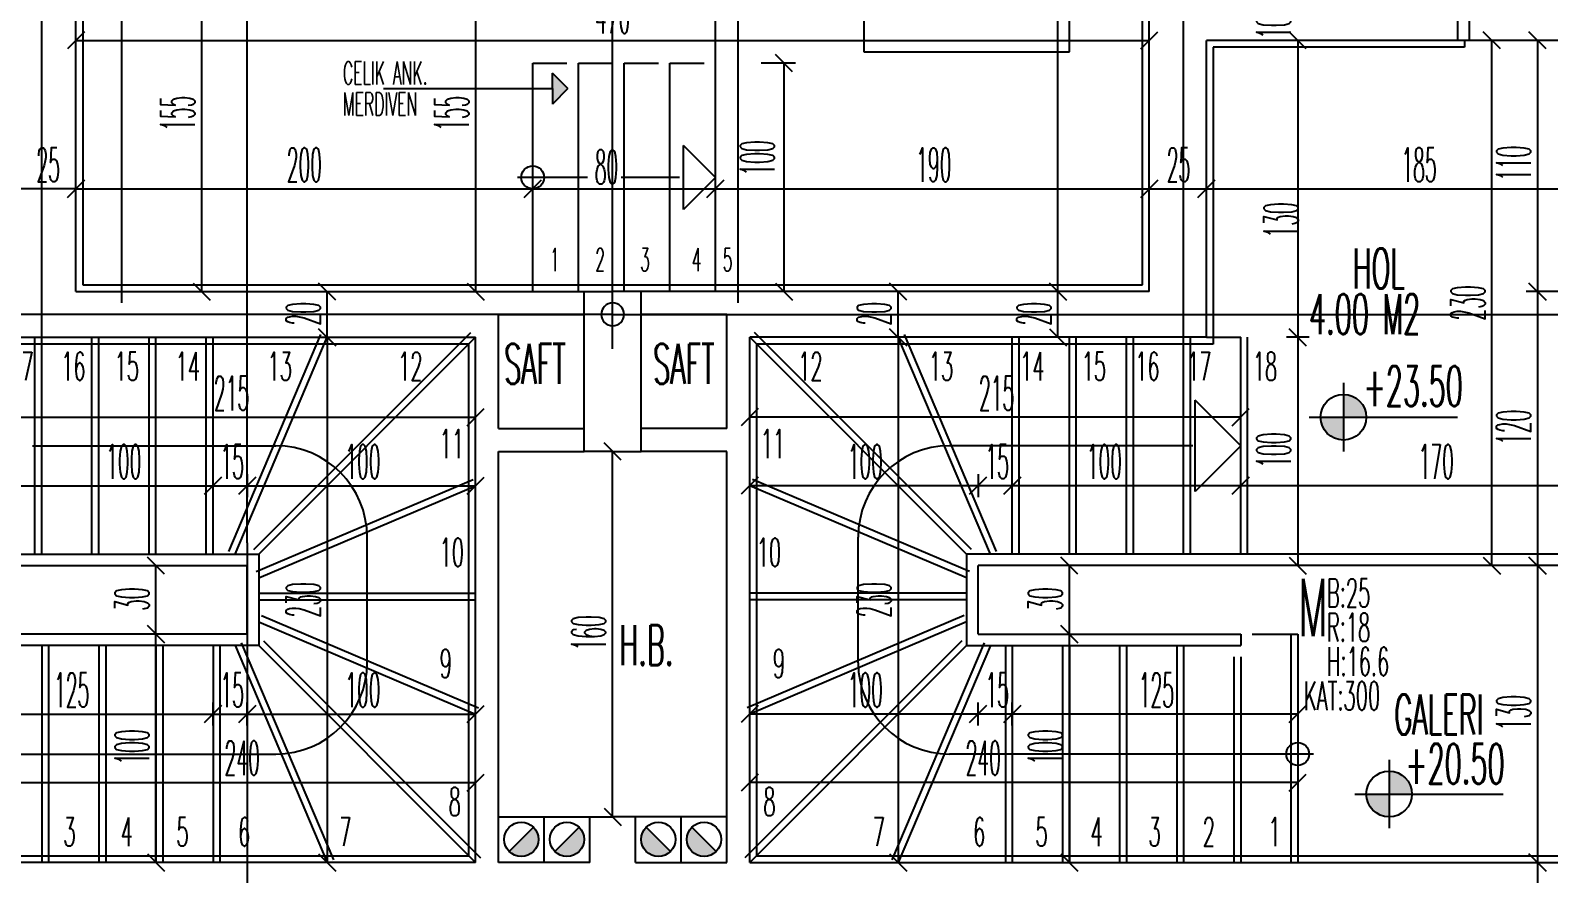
# Model space of a CAD drawing. Extents: x 78 to 306, y -397 to 18.
# Drawn here: x 276.9931 to 277.1261, y -396.6605 to -396.5867 of the extents above; entities that cross this region are included whole.
import ezdxf

# ---------------------------------------------------------------- set-up
doc = ezdxf.new("R2010")
doc.units = 0
doc.header["$LTSCALE"] = 0.5
doc.header["$MEASUREMENT"] = 0
for name, pattern in [('DASHDOT2', [0.5, 0.25, -0.125, 0, -0.125]), ('DASHED', [0.75, 0.5, -0.25]), ('DOT2', [0.125, 0, -0.125])]:
    doc.linetypes.add(name, pattern=pattern)
doc.layers.get('0').update_dxf_attribs({"linetype": 'CONTINUOUS'})
for name, color, linetype in [('AKS', 5, 'DASHDOT2'), ('ASHADE', 7, 'CONTINUOUS'), ('DUVAR', 6, 'CONTINUOUS'), ('IZDUSUM', 2, 'DOT2'), ('KAPI', 1, 'CONTINUOUS'), ('KOLON', 4, 'CONTINUOUS'), ('MERDIVEN', 3, 'CONTINUOUS'), ('OLCU', 31, 'CONTINUOUS'), ('SIVA', 7, 'CONTINUOUS')]:
    doc.layers.add(name, color=color, linetype=linetype)
doc.styles.add('ICMEKAN', font='romans.shx', dxfattribs={"width": 0.55, "height": 0.2})
doc.styles.add('OLCU', font='romans.shx', dxfattribs={"width": 0.6, "height": 0.125})
doc.styles.add('OLCUIC', font='ROMANS.SHX', dxfattribs={"width": 0.4, "height": 0.15})

msp = doc.modelspace()

# ---------------------------------------------------------------- hatches: boundary and pattern name
at = {"layer": 'KAPI', "ltscale": 1.4}
msp.add_hatch(color=256, dxfattribs=at).paths.add_polyline_path([(277.03888, -396.59314), (277.03888, -396.59179), (277.03888, -396.59043), (277.04021, -396.59179)])
at = {"layer": 'MERDIVEN'}
h = msp.add_hatch(color=256, dxfattribs=at)
h.paths.add_polyline_path([(277.10814, -396.61856), (277.10814, -396.62056), (277.11014, -396.62056, 0.414214)])
h.paths.add_polyline_path([(277.10814, -396.62256), (277.10814, -396.62056), (277.10614, -396.62056, 0.414214)])
h = msp.add_hatch(color=256, dxfattribs=at)
h.paths.add_polyline_path([(277.11214, -396.65156), (277.11214, -396.65356), (277.11414, -396.65356, 0.414214)])
h.paths.add_polyline_path([(277.11214, -396.65556), (277.11214, -396.65356), (277.11014, -396.65356, 0.414214)])
for points in [[(277.03508, -396.65859), (277.0372, -396.65647, -0.198912), (277.03764, -396.65753, -0.668179)], [(277.03908, -396.65859), (277.0412, -396.65647, -0.198912), (277.04164, -396.65753, -0.668179)], [(277.0492, -396.65859), (277.04708, -396.65647, 0.198912), (277.04664, -396.65753, 0.668179)], [(277.0532, -396.65859), (277.05108, -396.65647, 0.198912), (277.05064, -396.65753, 0.668179)]]:
    msp.add_hatch(color=256, dxfattribs=at).paths.add_polyline_path(points)

# ---------------------------------------------------------------- linework, layer by layer
at = {"color": 0, "linetype": 'ByBlock'}
for p, q in [((276.99789, -396.58681), (276.99639, -396.58831)), ((277.09039, -396.58831), (277.09189, -396.58681)), ((277.10489, -396.58831), (277.10339, -396.58681)), ((277.10489, -396.58831), (277.10339, -396.58681)), ((277.12189, -396.58831), (277.12039, -396.58681)), ((277.12589, -396.58831), (277.12439, -396.58681)), ((277.05989, -396.59031), (277.05839, -396.58881)), ((276.99789, -396.59981), (276.99639, -396.60131)), ((276.99639, -396.60131), (276.99789, -396.59981)), ((277.03789, -396.59981), (277.03639, -396.60131)), ((277.03639, -396.60131), (277.03789, -396.59981)), ((277.05389, -396.59981), (277.05239, -396.60131)), ((277.05239, -396.60131), (277.05389, -396.59981)), ((277.09039, -396.60131), (277.09189, -396.59981)), ((277.09189, -396.59981), (277.09039, -396.60131)), ((277.09689, -396.59981), (277.09539, -396.60131)), ((277.09539, -396.60131), (277.09689, -396.59981)), ((277.00739, -396.60881), (277.00889, -396.61031)), ((277.01989, -396.61031), (277.01839, -396.60881)), ((277.03139, -396.60881), (277.03289, -396.61031)), ((277.05839, -396.60881), (277.05989, -396.61031)), ((277.06989, -396.61031), (277.06839, -396.60881)), ((277.08239, -396.60881), (277.08389, -396.61031)), ((277.08389, -396.61031), (277.08239, -396.60881)), ((277.12589, -396.61031), (277.12439, -396.60881)), ((277.12439, -396.60881), (277.12589, -396.61031)), ((277.01839, -396.61281), (277.01989, -396.61431)), ((277.01989, -396.61431), (277.01839, -396.61281)), ((277.06839, -396.61281), (277.06989, -396.61431)), ((277.06989, -396.61431), (277.06839, -396.61281)), ((277.08239, -396.61281), (277.08389, -396.61431)), ((277.10489, -396.61431), (277.10339, -396.61281)), ((277.10339, -396.61281), (277.10489, -396.61431)), ((277.03139, -396.62131), (277.03289, -396.61981)), ((277.05689, -396.61981), (277.05539, -396.62131)), ((277.09839, -396.62131), (277.09989, -396.61981)), ((277.04489, -396.62431), (277.04339, -396.62281)), ((277.00989, -396.62581), (277.00839, -396.62731)), ((277.00839, -396.62731), (277.00989, -396.62581)), ((277.01289, -396.62581), (277.01139, -396.62731)), ((277.01139, -396.62731), (277.01289, -396.62581)), ((277.03139, -396.62731), (277.03289, -396.62581)), ((277.05689, -396.62581), (277.05539, -396.62731)), ((277.07539, -396.62731), (277.07689, -396.62581)), ((277.07689, -396.62581), (277.07539, -396.62731)), ((277.07839, -396.62731), (277.07989, -396.62581)), ((277.07989, -396.62581), (277.07839, -396.62731)), ((277.09839, -396.62731), (277.09989, -396.62581)), ((277.09989, -396.62581), (277.09839, -396.62731)), ((277.00489, -396.63431), (277.00339, -396.63281)), ((277.08489, -396.63431), (277.08339, -396.63281)), ((277.10339, -396.63281), (277.10489, -396.63431)), ((277.12039, -396.63281), (277.12189, -396.63431)), ((277.12589, -396.63431), (277.12439, -396.63281)), ((277.12439, -396.63281), (277.12589, -396.63431)), ((277.00339, -396.63881), (277.00489, -396.64031)), ((277.00489, -396.64031), (277.00339, -396.63881)), ((277.08339, -396.63881), (277.08489, -396.64031)), ((277.08489, -396.64031), (277.08339, -396.63881)), ((277.00989, -396.64581), (277.00839, -396.64731)), ((277.00839, -396.64731), (277.00989, -396.64581)), ((277.01289, -396.64581), (277.01139, -396.64731)), ((277.01139, -396.64731), (277.01289, -396.64581)), ((277.03139, -396.64731), (277.03289, -396.64581)), ((277.05689, -396.64581), (277.05539, -396.64731)), ((277.07539, -396.64731), (277.07689, -396.64581)), ((277.07689, -396.64581), (277.07539, -396.64731)), ((277.07839, -396.64731), (277.07989, -396.64581)), ((277.07989, -396.64581), (277.07839, -396.64731)), ((277.10339, -396.64731), (277.10489, -396.64581)), ((277.03139, -396.65331), (277.03289, -396.65181)), ((277.05689, -396.65181), (277.05539, -396.65331)), ((277.10339, -396.65331), (277.10489, -396.65181)), ((277.04339, -396.65481), (277.04489, -396.65631)), ((277.00339, -396.65881), (277.00489, -396.66031)), ((277.01839, -396.65881), (277.01989, -396.66031)), ((277.06839, -396.65881), (277.06989, -396.66031)), ((277.08339, -396.65881), (277.08489, -396.66031)), ((277.12589, -396.66031), (277.12439, -396.65881)), ((277.12439, -396.65881), (277.12589, -396.66031))]:
    msp.add_line(p, q, dxfattribs=at)
at = {"layer": 'AKS'}
for p, q in [((276.99414, -396.83956), (276.99414, -396.35156)), ((277.04414, -396.83956), (277.04414, -396.35156)), ((277.09414, -396.83956), (277.09414, -396.35156)), ((277.00114, -396.83556), (277.00114, -396.35556)), ((277.05514, -396.83556), (277.05514, -396.35556)), ((277.04414, -396.61156), (276.74814, -396.61156)), ((277.04414, -396.61156), (277.34014, -396.61156))]:
    msp.add_line(p, q, dxfattribs=at)
at = {"layer": 'ASHADE'}
for start, end in [(90, 270), (270, 90)]:
    msp.add_arc((277.04414, -396.61156), 0.001, start, end, dxfattribs=at)
at = {"layer": 'DUVAR'}
for p, q in [((276.99714, -396.60956), (276.99714, -396.57956)), ((277.09114, -396.60956), (277.09114, -396.57956)), ((277.11814, -396.58556), (277.11814, -396.58756)), ((277.09614, -396.61356), (277.09614, -396.58756)), ((277.11814, -396.58756), (277.09614, -396.58756)), ((276.99714, -396.60956), (277.04164, -396.60956)), ((277.09114, -396.60956), (277.04664, -396.60956)), ((277.03414, -396.61156), (277.04164, -396.61156)), ((277.03414, -396.62156), (277.03414, -396.61156)), ((277.05414, -396.61156), (277.04664, -396.61156)), ((277.05414, -396.62156), (277.05414, -396.61156)), ((276.99214, -396.61356), (277.03214, -396.61356)), ((277.03214, -396.65956), (277.03214, -396.61356)), ((277.09614, -396.61356), (277.05614, -396.61356)), ((277.05614, -396.65956), (277.05614, -396.61356)), ((277.03414, -396.62156), (277.04164, -396.62156)), ((277.05414, -396.62156), (277.04664, -396.62156)), ((277.03414, -396.65956), (277.03414, -396.62356)), ((277.03414, -396.62356), (277.04164, -396.62356)), ((277.05414, -396.62356), (277.04664, -396.62356)), ((277.05414, -396.65956), (277.05414, -396.62356)), ((277.03414, -396.65556), (277.04414, -396.65556)), ((277.03814, -396.65953), (277.03814, -396.65556)), ((277.04214, -396.65956), (277.04214, -396.65553)), ((277.05414, -396.65556), (277.04414, -396.65556)), ((277.04614, -396.65956), (277.04614, -396.65553)), ((277.05014, -396.65953), (277.05014, -396.65556)), ((277.03214, -396.65956), (276.95514, -396.65956)), ((277.04214, -396.65956), (277.03414, -396.65956)), ((277.04614, -396.65956), (277.05414, -396.65956)), ((277.05614, -396.65956), (277.13314, -396.65956))]:
    msp.add_line(p, q, dxfattribs=at)
at = {"layer": 'IZDUSUM', "ltscale": 0.6}
for p, q in [((277.06614, -396.57056), (277.06614, -396.58856)), ((277.08414, -396.58856), (277.08414, -396.57056)), ((277.06614, -396.58856), (277.08414, -396.58856)), ((277.25814, -396.59256), (277.09614, -396.59256)), ((276.99354, -396.63256), (276.99354, -396.61356)), ((276.99854, -396.63256), (276.99854, -396.61356)), ((277.00354, -396.63256), (277.00354, -396.61356)), ((277.00854, -396.63256), (277.00854, -396.61356)), ((277.01052, -396.63233), (277.01859, -396.61333)), ((277.01272, -396.63214), (277.03172, -396.61314)), ((277.07557, -396.63214), (277.05657, -396.61314)), ((277.07777, -396.63233), (277.0697, -396.61333)), ((277.07974, -396.63256), (277.07974, -396.61356)), ((277.08474, -396.63256), (277.08474, -396.61356)), ((277.08974, -396.63256), (277.08974, -396.61356)), ((277.09474, -396.63256), (277.09474, -396.61356)), ((277.09974, -396.63256), (277.09974, -396.61356)), ((277.01291, -396.63408), (277.03191, -396.62601)), ((277.07538, -396.63408), (277.05638, -396.62601)), ((277.01314, -396.63596), (277.03214, -396.63596)), ((277.07514, -396.63596), (277.05614, -396.63596)), ((277.01338, -396.63793), (277.03238, -396.64601)), ((277.07491, -396.63793), (277.05591, -396.64601)), ((277.01357, -396.64014), (277.03257, -396.65914)), ((277.07472, -396.64014), (277.05572, -396.65914)), ((277.10354, -396.63956), (277.10354, -396.65956)), ((276.99474, -396.64056), (276.99474, -396.65956)), ((276.99974, -396.64056), (276.99974, -396.65956)), ((277.00474, -396.64056), (277.00474, -396.65956)), ((277.00974, -396.64056), (277.00974, -396.65956)), ((277.01162, -396.64033), (277.0197, -396.65933)), ((277.07667, -396.64033), (277.06859, -396.65933)), ((277.07854, -396.64056), (277.07854, -396.65956)), ((277.08354, -396.64056), (277.08354, -396.65956)), ((277.08854, -396.64056), (277.08854, -396.65956)), ((277.09354, -396.64056), (277.09354, -396.65956)), ((277.09854, -396.64156), (277.09854, -396.65956))]:
    msp.add_line(p, q, dxfattribs=at)
at = {"layer": 'KAPI', "linetype": 'DASHED', "ltscale": 0.4}
for q in [(277.01214, -396.43208), (277.01214, -396.76204)]:
    msp.add_line((277.01214, -396.63156), q, dxfattribs=at)
at = {"layer": 'KAPI'}
for p, q in [((277.11914, -396.58556), (277.11914, -396.58756)), ((277.11914, -396.58756), (277.11814, -396.58756)), ((277.13314, -396.58756), (277.11914, -396.58756)), ((277.04195, -396.59956), (277.03581, -396.59956)), ((277.04999, -396.59956), (277.04488, -396.59956)), ((276.99333, -396.62306), (277.01464, -396.62306)), ((277.09496, -396.62306), (277.07364, -396.62306)), ((277.02264, -396.64206), (277.02264, -396.63106)), ((277.06564, -396.64206), (277.06564, -396.63106)), ((277.01214, -396.63956), (276.98914, -396.63956)), ((277.07614, -396.63956), (277.09914, -396.63956)), ((277.09914, -396.63956), (277.09914, -396.64056)), ((277.10014, -396.63956), (277.10414, -396.63956)), ((277.10414, -396.63956), (277.10414, -396.65956)), ((277.01314, -396.64056), (276.98914, -396.64056)), ((276.99414, -396.64056), (276.99414, -396.65956)), ((276.99914, -396.64056), (276.99914, -396.65956)), ((277.00414, -396.64056), (277.00414, -396.65956)), ((277.00914, -396.64056), (277.00914, -396.65956)), ((277.01107, -396.64056), (277.01914, -396.65956)), ((277.07722, -396.64056), (277.06914, -396.65956)), ((277.07514, -396.64056), (277.09914, -396.64056)), ((277.07914, -396.64056), (277.07914, -396.65956)), ((277.08414, -396.64056), (277.08414, -396.65956)), ((277.08914, -396.64056), (277.08914, -396.65956)), ((277.09414, -396.64056), (277.09414, -396.65956)), ((277.09914, -396.64156), (277.09914, -396.65956)), ((276.98278, -396.65006), (277.01464, -396.65006)), ((277.10551, -396.65006), (277.07364, -396.65006))]:
    msp.add_line(p, q, dxfattribs=at)
at = {"layer": 'KAPI', "ltscale": 1.4}
for p, q in [((277.03888, -396.59179), (277.03888, -396.59043)), ((277.04021, -396.59179), (277.03888, -396.59043)), ((277.02408, -396.59179), (277.03888, -396.59179)), ((277.03888, -396.59179), (277.03888, -396.59314)), ((277.04021, -396.59179), (277.03888, -396.59314))]:
    msp.add_line(p, q, dxfattribs=at)
at = {"layer": 'KAPI'}
msp.add_circle((277.10414, -396.65006), 0.001, dxfattribs=at)
for centre, start, end in [((277.01464, -396.63106), 0, 90), ((277.07364, -396.63106), 90, 180), ((277.01464, -396.64206), 270, 0), ((277.07364, -396.64206), 180, 270)]:
    msp.add_arc(centre, 0.008, start, end, dxfattribs=at)
at = {"layer": 'KOLON'}
for p, q in [((277.04164, -396.62356), (277.04164, -396.60956)), ((277.04164, -396.60956), (277.04414, -396.60956)), ((277.04664, -396.60956), (277.04414, -396.60956)), ((277.04664, -396.62356), (277.04664, -396.60956)), ((277.04414, -396.62356), (277.04164, -396.62356)), ((277.04414, -396.62356), (277.04664, -396.62356))]:
    msp.add_line(p, q, dxfattribs=at)
at = {"layer": 'MERDIVEN', "linetype": 'ByBlock'}
for p, q in [((277.05314, -396.60956), (277.05314, -396.54156)), ((277.03714, -396.60956), (277.03714, -396.58956)), ((277.03714, -396.58956), (277.04014, -396.58956)), ((277.04114, -396.60956), (277.04114, -396.58956)), ((277.04114, -396.58956), (277.04414, -396.58956)), ((277.04514, -396.60956), (277.04514, -396.58956)), ((277.04514, -396.58956), (277.04814, -396.58956)), ((277.04914, -396.60956), (277.04914, -396.58956)), ((277.04914, -396.58956), (277.05214, -396.58956)), ((277.05034, -396.60236), (277.05034, -396.59676)), ((277.05314, -396.59956), (277.05034, -396.59676)), ((277.05314, -396.59956), (277.05034, -396.60236))]:
    msp.add_line(p, q, dxfattribs=at)
at = {"layer": 'MERDIVEN'}
for p, q in [((276.99414, -396.63256), (276.99414, -396.61356)), ((276.99914, -396.63256), (276.99914, -396.61356)), ((277.00414, -396.63256), (277.00414, -396.61356)), ((277.00914, -396.63256), (277.00914, -396.61356)), ((277.01107, -396.63256), (277.01914, -396.61356)), ((277.01314, -396.63256), (277.03214, -396.61356)), ((277.07514, -396.63256), (277.05614, -396.61356)), ((277.07722, -396.63256), (277.06914, -396.61356)), ((277.07914, -396.63256), (277.07914, -396.61356)), ((277.08414, -396.63256), (277.08414, -396.61356)), ((277.08914, -396.63256), (277.08914, -396.61356)), ((277.09414, -396.63256), (277.09414, -396.61356)), ((277.09614, -396.61356), (277.09914, -396.61356)), ((277.09914, -396.63256), (277.09914, -396.61356)), ((277.10814, -396.61756), (277.10814, -396.62356)), ((277.10814, -396.61756), (277.10814, -396.62356)), ((277.09514, -396.62706), (277.09514, -396.61906)), ((277.09914, -396.62306), (277.09514, -396.61906)), ((277.10514, -396.62056), (277.11814, -396.62056)), ((277.09914, -396.62306), (277.09514, -396.62706)), ((277.01314, -396.63463), (277.03214, -396.62656)), ((277.07514, -396.63463), (277.05614, -396.62656)), ((276.95514, -396.63256), (277.01314, -396.63256)), ((277.01314, -396.63256), (277.01314, -396.64056)), ((277.07514, -396.63256), (277.07514, -396.64056)), ((277.13314, -396.63256), (277.07514, -396.63256)), ((276.95514, -396.63356), (277.01214, -396.63356)), ((277.01214, -396.63956), (277.01214, -396.63356)), ((277.13314, -396.63356), (277.07614, -396.63356)), ((277.07614, -396.63956), (277.07614, -396.63356)), ((277.01314, -396.63656), (277.03214, -396.63656)), ((277.07514, -396.63656), (277.05614, -396.63656)), ((277.01314, -396.63848), (277.03214, -396.64656)), ((277.07514, -396.63848), (277.05614, -396.64656)), ((277.01314, -396.64056), (277.03214, -396.65956)), ((277.07514, -396.64056), (277.05614, -396.65956)), ((277.11214, -396.65056), (277.11214, -396.65656)), ((277.11214, -396.65056), (277.11214, -396.65656)), ((277.10914, -396.65356), (277.12214, -396.65356)), ((277.10914, -396.65356), (277.12214, -396.65356)), ((277.03508, -396.65859), (277.0372, -396.65647)), ((277.03908, -396.65859), (277.0412, -396.65647)), ((277.0492, -396.65859), (277.04708, -396.65647)), ((277.0532, -396.65859), (277.05108, -396.65647))]:
    msp.add_line(p, q, dxfattribs=at)
at = {"layer": 'MERDIVEN', "linetype": 'ByBlock'}
msp.add_circle((277.03714, -396.59956), 0.001, dxfattribs=at)
at = {"layer": 'MERDIVEN'}
for centre, radius in [((277.10814, -396.62056), 0.002), ((277.10814, -396.62056), 0.002), ((277.11214, -396.65356), 0.002), ((277.11214, -396.65356), 0.002), ((277.03614, -396.65753), 0.0015), ((277.04014, -396.65753), 0.0015), ((277.04814, -396.65753), 0.0015), ((277.05214, -396.65753), 0.0015)]:
    msp.add_circle(centre, radius, dxfattribs=at)
at = {"layer": 'OLCU', "ltscale": 1.4}
for p, q in [((277.08314, -396.60956), (277.08314, -396.54156)), ((277.00814, -396.57856), (277.00814, -396.60956)), ((277.03214, -396.57856), (277.03214, -396.60956)), ((276.99714, -396.58756), (277.09114, -396.58756)), ((277.10414, -396.58756), (277.10414, -396.61356)), ((277.10414, -396.58756), (277.10414, -396.58906)), ((277.12114, -396.63356), (277.12114, -396.58756)), ((277.12514, -396.58756), (277.12514, -396.60956)), ((277.06014, -396.58956), (277.05714, -396.58956)), ((277.05914, -396.58956), (277.05914, -396.60956)), ((276.99714, -396.60056), (276.99214, -396.60056)), ((276.99714, -396.60056), (277.03714, -396.60056)), ((277.03714, -396.60056), (277.05314, -396.60056)), ((277.05314, -396.60056), (277.09114, -396.60056)), ((277.09114, -396.60056), (277.09614, -396.60056)), ((277.09614, -396.60056), (277.13314, -396.60056)), ((277.01914, -396.61356), (277.01914, -396.60956)), ((277.06914, -396.61356), (277.06914, -396.60956)), ((277.08314, -396.61356), (277.08314, -396.60956)), ((277.12714, -396.60956), (277.12414, -396.60956)), ((277.12514, -396.60956), (277.12514, -396.63356)), ((277.01914, -396.61356), (277.01914, -396.65956)), ((277.06914, -396.61356), (277.06914, -396.65956)), ((277.10514, -396.61356), (277.10314, -396.61356)), ((277.10414, -396.61356), (277.10414, -396.63356)), ((276.98914, -396.62056), (277.03214, -396.62056)), ((277.09914, -396.62056), (277.05614, -396.62056)), ((277.04414, -396.65556), (277.04414, -396.62356)), ((276.98914, -396.62656), (277.00914, -396.62656)), ((277.00914, -396.62656), (277.01214, -396.62656)), ((277.01214, -396.62556), (277.01214, -396.62756)), ((277.01214, -396.62656), (277.03214, -396.62656)), ((277.07614, -396.62656), (277.05614, -396.62656)), ((277.07614, -396.62556), (277.07614, -396.62756)), ((277.07914, -396.62656), (277.07614, -396.62656)), ((277.09914, -396.62656), (277.07914, -396.62656)), ((277.13314, -396.62656), (277.09914, -396.62656)), ((277.00414, -396.63956), (277.00414, -396.63356)), ((277.08414, -396.63956), (277.08414, -396.63356)), ((277.12514, -396.63356), (277.12514, -396.65956)), ((277.00414, -396.65956), (277.00414, -396.63956)), ((277.08414, -396.65956), (277.08414, -396.63956)), ((276.98414, -396.64656), (277.00914, -396.64656)), ((277.00914, -396.64756), (277.00914, -396.64556)), ((277.00914, -396.64656), (277.01214, -396.64656)), ((277.01214, -396.64756), (277.01214, -396.64556)), ((277.01214, -396.64656), (277.03214, -396.64656)), ((277.07614, -396.64656), (277.05614, -396.64656)), ((277.07614, -396.64756), (277.07614, -396.64556)), ((277.07914, -396.64656), (277.07614, -396.64656)), ((277.07914, -396.64756), (277.07914, -396.64556)), ((277.10414, -396.64656), (277.07914, -396.64656)), ((276.98414, -396.65256), (277.03214, -396.65256)), ((277.10414, -396.65256), (277.05614, -396.65256)), ((277.12514, -396.65956), (277.12514, -396.66356))]:
    msp.add_line(p, q, dxfattribs=at)
at = {"layer": 'SIVA', "ltscale": 1.4}
for p, q in [((276.99774, -396.58016), (276.99774, -396.60896)), ((277.09054, -396.60896), (277.09054, -396.57956)), ((277.11874, -396.58816), (277.09674, -396.58816)), ((277.09674, -396.58816), (277.09674, -396.61416)), ((277.11874, -396.58756), (277.11874, -396.58816)), ((276.99774, -396.60896), (277.04164, -396.60896)), ((277.04164, -396.60896), (277.04414, -396.60896)), ((277.04414, -396.60896), (277.04664, -396.60896)), ((277.04664, -396.60896), (277.09054, -396.60896)), ((277.03154, -396.61416), (276.99154, -396.61416)), ((277.03154, -396.65896), (277.03154, -396.61416)), ((277.09674, -396.61416), (277.05674, -396.61416)), ((277.05674, -396.61416), (277.05674, -396.65896)), ((276.95574, -396.65896), (277.03154, -396.65896)), ((277.05674, -396.65896), (277.13254, -396.65896))]:
    msp.add_line(p, q, dxfattribs=at)

# ---------------------------------------------------------------- texts
at = {"layer": 'KAPI', "linetype": 'Continuous', "style": 'ICMEKAN', "width": 0.5}
for s, p in [('CELIK ANK.', (277.02052, -396.59142)), ('MERDIVEN', (277.02052, -396.59414)), ('1', (277.03864, -396.60777)), ('2', (277.04262, -396.60777)), ('3', (277.04654, -396.60777)), ('4', (277.05107, -396.60777)), ('5', (277.05378, -396.60777))]:
    msp.add_text(s, height=0.002, dxfattribs=at).set_placement(p)
at = {"layer": 'KAPI', "style": 'OLCU', "width": 0.5}
for s, rotation, p in [('17', 360, (276.99128, -396.61736)), ('16', 360, (276.99584, -396.61736)), ('15', 360, (277.00052, -396.61736)), ('14', 360, (277.00586, -396.61736)), ('13', 360, (277.01391, -396.61736)), ('12', 360, (277.02534, -396.61736)), ('12', 0, (277.06038, -396.61736)), ('13', 0, (277.07182, -396.61736)), ('14', 0, (277.07981, -396.61736)), ('15', 0, (277.08521, -396.61736)), ('16', 0, (277.08989, -396.61736)), ('17', 0, (277.09444, -396.61736)), ('18', 0, (277.10019, -396.61736)), ('11', 360, (277.02898, -396.62414)), ('11', 0, (277.0571, -396.62414)), ('10', 360, (277.02898, -396.63365)), ('10', 0, (277.05675, -396.63365)), ('B:25', 360, (277.10669, -396.63721)), ('R:18', 360, (277.10669, -396.64021)), ('9', 360, (277.02898, -396.64338)), ('9', 0, (277.05817, -396.64338)), ('H:16.6', 360, (277.10669, -396.64321)), ('KAT:300', 360, (277.10466, -396.64621)), ('8', 360, (277.02977, -396.65548)), ('8', 0, (277.05733, -396.65548)), ('3', 360, (276.99603, -396.65812)), ('4', 360, (277.00105, -396.65812)), ('5', 360, (277.00593, -396.65812)), ('6', 360, (277.01133, -396.65812)), ('7', 360, (277.02019, -396.65812)), ('7', 0, (277.06691, -396.65812)), ('6', 0, (277.07571, -396.65812)), ('5', 0, (277.08117, -396.65812)), ('4', 0, (277.08598, -396.65812)), ('3', 0, (277.09107, -396.65812)), ('2', 0, (277.09582, -396.65812)), ('1', 0, (277.10156, -396.65812))]:
    msp.add_text(s, height=0.0025, rotation=rotation, dxfattribs=at).set_placement(p)
at = {"layer": 'MERDIVEN', "linetype": 'ByBlock', "style": 'OLCU', "width": 0.5}
for s, p in [('HOL', (277.10895, -396.60928)), ('4.00 M2', (277.10512, -396.61328)), ('SAFT', (277.03465, -396.61764)), ('SAFT', (277.04769, -396.61764)), ('H.B.', (277.04474, -396.64228)), ('GALERI', (277.1126, -396.64835))]:
    msp.add_text(s, height=0.0035, dxfattribs=at).set_placement(p)
at = {"layer": 'MERDIVEN', "style": 'OLCU', "width": 0.5}
for s, height, p in [('+23.50', 0.0035, (277.1099, -396.61959)), ('M', 0.005, (277.10419, -396.63973)), ('+20.50', 0.0035, (277.11356, -396.65266))]:
    msp.add_text(s, height=height, dxfattribs=at).set_placement(p)
at = {"layer": 'OLCU', "style": 'OLCUIC', "width": 0.4}
for s, p in [('470', (277.0426, -396.58696)), ('25', (276.99367, -396.59996)), ('200', (277.0156, -396.59996)), ('80', (277.04257, -396.60015)), ('190', (277.07072, -396.59996)), ('25', (277.09267, -396.59996)), ('185', (277.11322, -396.59996)), ('215', (277.00922, -396.61996)), ('215', (277.07622, -396.61996)), ('100', (276.99978, -396.62595)), ('15', (277.00979, -396.62596)), ('100', (277.02072, -396.62596)), ('100', (277.06472, -396.62596)), ('15', (277.07679, -396.62596)), ('100', (277.08566, -396.62595)), ('170', (277.11472, -396.62596)), ('125', (276.99522, -396.64596)), ('15', (277.00979, -396.64596)), ('100', (277.02072, -396.64596)), ('100', (277.06472, -396.64596)), ('15', (277.07679, -396.64596)), ('125', (277.09022, -396.64596)), ('240', (277.01015, -396.6519)), ('240', (277.07505, -396.6519))]:
    msp.add_text(s, height=0.003, dxfattribs=at).set_placement(p)
for s, p in [('10', (277.10354, -396.58742)), ('155', (277.00754, -396.59549)), ('155', (277.03154, -396.59549)), ('100', (277.0583, -396.5994)), ('110', (277.12454, -396.59987)), ('130', (277.10418, -396.60483)), ('230', (277.12054, -396.6121)), ('20', (277.01854, -396.61253)), ('20', (277.06854, -396.61253)), ('20', (277.08254, -396.61253)), ('120', (277.12454, -396.62299)), ('100', (277.10354, -396.62499)), ('30', (277.00354, -396.63753)), ('230', (277.01854, -396.6381)), ('230', (277.06854, -396.6381)), ('30', (277.08354, -396.63753)), ('160', (277.04354, -396.64099)), ('130', (277.12454, -396.64799)), ('100', (277.00354, -396.65099)), ('100', (277.08354, -396.65099))]:
    msp.add_text(s, height=0.003, rotation=90, dxfattribs=at).set_placement(p)

doc.saveas('drawing.dxf')
